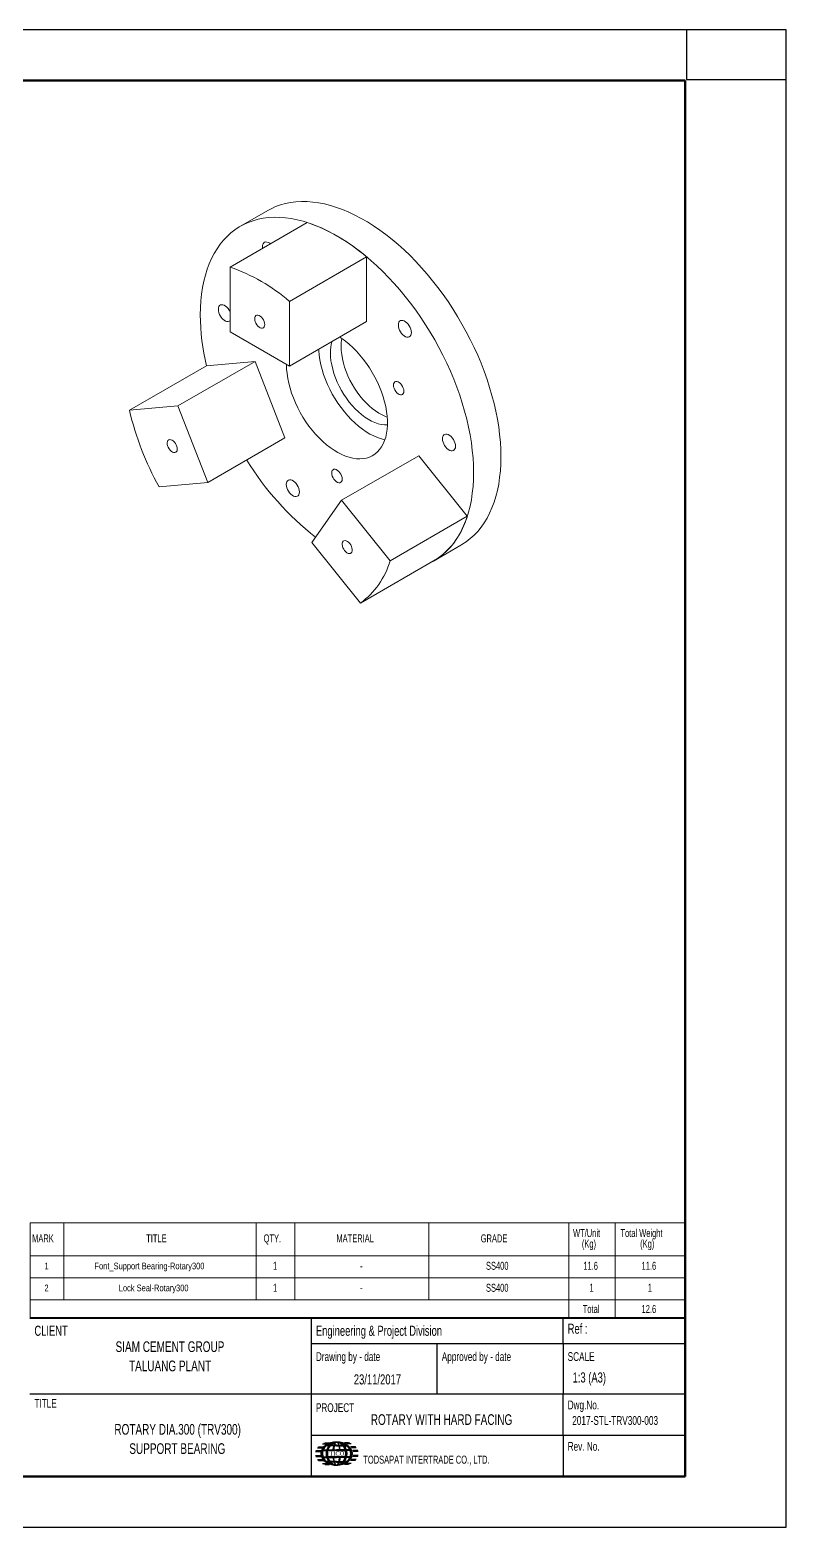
# Model space of a CAD drawing. Header units: millimetres. Extents: x -616 to 644, y -250 to 641.
# Drawn here: x 194 to 644, y -250 to 641 of the extents above; entities that cross this region are included whole.
import ezdxf

# ---------------------------------------------------------------- set-up
doc = ezdxf.new("R2010")
doc.units = ezdxf.units.MM
doc.header["$LTSCALE"] = 12
doc.header["$MEASUREMENT"] = 0
doc.linetypes.add('SLD-Solid', pattern=[0])
doc.layers.get('0').update_dxf_attribs({"color": 6})
for name, color, linetype in [('Frame', 7, 'Continuous'), ('Frame-title', 6, 'Continuous'), ('Layer1', 5, 'Continuous'), ('Layer2', 1, 'Continuous'), ('SLD-0', 8, 'SLD-Solid'), ('text', 4, 'Continuous'), ('text-title', 7, 'Continuous')]:
    doc.layers.add(name, color=color, linetype=linetype)
doc.styles.add('SLDTEXTSTYLE1', font='TXT', dxfattribs={"width": 0.695402})
doc.styles.add('SLDTEXTSTYLE2', font='TXT', dxfattribs={"width": 0.7})
doc.styles.get("Standard").update_dxf_attribs({"font": 'romans.shx'})

# ---------------------------------------------------------------- blocks, each defined once
blk = doc.blocks.new('A$C423238B9')
at = {"layer": 'Layer1'}
for p, q in [((10.2, 29), (17, 29)), ((10.2, 23.5), (17, 23.5)), ((10.3, 29.7), (17.2, 29.7)), ((10.3, 22.8), (17.2, 22.8)), ((10.6, 30.4), (17.4, 30.4)), ((10.6, 22), (17.4, 22)), ((12.8, 34.5), (19.6, 34.5)), ((13.4, 35.1), (20.1, 35.1)), ((14, 35.9), (20.8, 35.9)), ((20, 40.1), (26.3, 40.1)), ((21.7, 40.8), (27.8, 40.8)), ((23.8, 41.5), (29.5, 41.5)), ((56.4, 41.5), (50.7, 41.5)), ((58.5, 40.8), (52.4, 40.8)), ((60.2, 40.1), (53.9, 40.1)), ((66.2, 35.9), (59.4, 35.9)), ((66.9, 35.1), (60.1, 35.1)), ((67.4, 34.5), (60.6, 34.5)), ((69.6, 30.4), (62.8, 30.4)), ((69.6, 22), (62.8, 22)), ((69.9, 29.7), (63, 29.7)), ((69.9, 22.8), (63, 22.8)), ((70, 29), (63.2, 29)), ((70, 23.5), (63.2, 23.5)), ((12.8, 18), (19.6, 18)), ((13.4, 17.3), (20.1, 17.3)), ((14, 16.5), (20.8, 16.5)), ((20, 12.3), (26.3, 12.3)), ((21.7, 11.6), (27.8, 11.6)), ((23.8, 10.9), (29.5, 10.9)), ((56.4, 10.9), (50.7, 10.9)), ((58.5, 11.6), (52.4, 11.6)), ((60.2, 12.3), (53.9, 12.3)), ((66.2, 16.5), (59.4, 16.5)), ((66.9, 17.3), (60.1, 17.3)), ((67.4, 18), (60.6, 18))]:
    blk.add_line(p, q, dxfattribs=at)
at = {"layer": 'Layer2'}
for p, q in [((20.5, 30.7), (25.9, 30.7)), ((20.5, 21.7), (25.9, 21.7)), ((20.8, 31.5), (26.1, 31.5)), ((29.2, 37.3), (25.1, 37.3)), ((29.9, 38.1), (26, 38.1)), ((39.7, 30.7), (27.4, 30.7)), ((39.7, 21.7), (27.4, 21.7)), ((27.4, 21.7), (39.7, 21.7)), ((27.6, 31.5), (34.9, 31.5)), ((36, 37.3), (30.3, 37.3)), ((36.2, 38.1), (30.9, 38.1)), ((35.7, 31.5), (39.7, 31.5)), ((39.7, 37.3), (36.5, 37.3)), ((39.7, 38.1), (36.7, 38.1)), ((39.7, 38.1), (42.7, 38.1)), ((39.7, 37.3), (42.9, 37.3)), ((43.8, 31.5), (39.7, 31.5)), ((39.7, 30.7), (52.1, 30.7)), ((39.7, 21.7), (52.1, 21.7)), ((52.1, 21.7), (39.7, 21.7)), ((43.3, 38.1), (48.6, 38.1)), ((43.5, 37.3), (49.1, 37.3)), ((51.9, 31.5), (44.6, 31.5)), ((49.6, 38.1), (53.5, 38.1)), ((50.2, 37.3), (54.4, 37.3)), ((58.7, 31.5), (53.3, 31.5)), ((59, 30.7), (53.5, 30.7)), ((59, 21.7), (53.5, 21.7)), ((20.8, 20.9), (26.1, 20.9)), ((29.2, 15.1), (25.1, 15.1)), ((29.9, 14.3), (26, 14.3)), ((27.6, 20.9), (34.9, 20.9)), ((36, 15.1), (30.3, 15.1)), ((36.2, 14.3), (30.9, 14.3)), ((35.7, 20.9), (39.7, 20.9)), ((39.7, 15.1), (36.5, 15.1)), ((39.7, 14.3), (36.7, 14.3)), ((43.8, 20.9), (39.7, 20.9)), ((39.7, 15.1), (42.9, 15.1)), ((39.7, 14.3), (42.7, 14.3)), ((43.3, 14.3), (48.6, 14.3)), ((43.5, 15.1), (49.1, 15.1)), ((51.9, 20.9), (44.6, 20.9)), ((49.6, 14.3), (53.5, 14.3)), ((50.2, 15.1), (54.4, 15.1)), ((58.7, 20.9), (53.3, 20.9))]:
    blk.add_line(p, q, dxfattribs=at)
for major_axis, ratio, start_param, end_param in [((-20, 0), 0.81474, 9.753125299455156, 16.03631060663474), ((-20, 0), 0.81474, 10.239118, 16.522303), ((0, 16.3), 0.879437, 11.323922, 17.607107), ((0, 16.3), 0.879437, 10.7148782070303, 16.99806351420989), ((0, 16.3), 0.879437, 11.8099142296908, 18.09309953687039), ((-0.1, 16.3), 0.262552, 0.065545, 0.753571), ((0, -16.3), 0.314277, 2.385136, 3.069213), ((0, 16.3), 0.879437, 7.573286, 8.134678), ((0, 16.3), 0.879437, 7.103736, 7.525634), ((-0.1, 16.3), 0.262552, 0.817837, 1.240529), ((0, -16.3), 0.314277, 1.899144, 2.321042), ((-20, 0), 0.81474, 9.144082, 9.705474), ((20, 0), 0.81474, 10.239118, 10.995574), ((0, 16.3), 0.879437, 8.182329, 8.604227), ((0, 16.3), 0.879437, 2.385136, 3.141593), ((0, 16.3), 0.314277, 1.899144, 2.321042), ((0, 16.3), 0.314277, 2.385136, 3.069213), ((0.1, -16.3), 0.262552, 0.065545, 0.753571), ((0.1, -16.3), 0.262552, 0.817837, 1.240529), ((0, 16.3), 0.879437, 10.245329, 10.667227), ((-20, 0), 0.81474, 8.674533, 9.096431)]:
    blk.add_ellipse((39.7, 26.2), major_axis=major_axis, ratio=ratio, start_param=start_param, end_param=end_param, dxfattribs=at)
at = {"layer": 'Layer2', "extrusion": (0, 0, -1)}
blk.add_ellipse((39.7, 26.2), major_axis=(-22.2, 0), ratio=0.733333, dxfattribs=at)
for major_axis, ratio, start_param, end_param in [((0, 16.3), 0.787941, 7.573286, 13.856471), ((0, 16.3), 0.787941, 7.573286, 13.856471), ((0, 16.3), 0.787941, 5.526729, 11.809914), ((0, 16.3), 0.787941, 7.103736389987955, 13.38692169716754), ((0, 16.3), 0.787941, 7.103736389987955, 13.38692169716754), ((20, 0), 0.81474, 10.239118, 10.995574), ((0, -16.3), 0.314277, 2.385136, 3.069213), ((0.1, 16.3), 0.262552, 0.065545, 0.753571), ((20, 0), 0.81474, 9.144082, 9.705474), ((20, 0), 0.81474, 9.753125, 10.175023), ((0, 16.3), 0.787941, 10.714878, 11.27627), ((0, 16.3), 0.787941, 10.714878, 11.27627), ((0, 16.3), 0.787941, 11.323922, 11.74582), ((0, -16.3), 0.314277, 1.899144, 2.321042), ((0.1, 16.3), 0.262552, 0.817837, 1.240529), ((20, 0), 0.81474, 8.674533, 9.096431), ((0, 16.3), 0.787941, 10.245329, 10.667227), ((0, 16.3), 0.787941, 10.245329, 10.667227), ((0, 16.3), 0.787941, 8.668322, 10.181234), ((0, 16.3), 0.787941, 8.668322, 10.181234), ((-0.1, -16.3), 0.262552, 0.817837, 1.240529), ((-0.1, -16.3), 0.262552, 0.065545, 0.753571), ((-20, 0), 0.81474, 10.239118, 10.995574), ((0, 16.3), 0.314277, 2.385136, 3.069213), ((0, 16.3), 0.314277, 1.899144, 2.321042), ((0, 16.3), 0.787941, 8.182329, 8.604227), ((0, 16.3), 0.787941, 8.182329, 8.604227)]:
    blk.add_ellipse((39.7, 26.2), major_axis=major_axis, ratio=ratio, start_param=start_param, end_param=end_param, dxfattribs=at)
at = {"layer": 'text', "color": 5, "insert": (40.1, 26.3), "char_height": 5.933, "attachment_point": 5}
blk.add_mtext('{\\fTimes New Roman|b0|i0|c0|p18;TICO}', dxfattribs=at)
blk = doc.blocks.new('SW_NOTE_50')
at = {"color": 0, "linetype": 'Continuous', "lineweight": 0, "char_height": 2.1167, "attachment_point": 2, "style": 'SLDTEXTSTYLE2'}
for s, insert in [('SIAM CEMENT GROUP', (11.38, 2.73)), ('TALUANG PLANT', (11.4, -1.09))]:
    blk.add_mtext(s, dxfattribs=dict(at, insert=insert))
blk = doc.blocks.new('SW_TABLEANNOTATION_6')
at = {"color": 0, "linetype": 'SLD-Solid', "lineweight": 0}
for p, q in [((0, 0), (0, -18.85)), ((130.02, 0), (0, 0)), ((6.7, 0), (6.7, -6.54)), ((44.84, 0), (44.84, -6.54)), ((52.54, 0), (52.54, -6.54)), ((79.12, 0), (79.12, -6.54)), ((106.9, 0), (106.9, -6.54)), ((116.07, 0), (116.07, -6.54)), ((130.02, -18.85), (130.02, 0)), ((0, -6.54), (130.02, -6.54)), ((6.7, -6.54), (6.7, -15.24)), ((44.84, -6.54), (44.84, -15.24)), ((52.54, -6.54), (52.54, -15.24)), ((79.12, -6.54), (79.12, -15.24)), ((106.9, -6.54), (106.9, -18.85)), ((116.07, -6.54), (116.07, -18.85)), ((0, -10.89), (130.02, -10.89)), ((0, -15.24), (130.02, -15.24)), ((0, -18.85), (130.02, -18.85))]:
    blk.add_line(p, q, dxfattribs=at)
at = {"color": 0, "linetype": 'Continuous', "lineweight": 0, "attachment_point": 1, "style": 'SLDTEXTSTYLE2'}
for s, insert, char_height in [('MARK', (0.42, -2.28), 1.587), ('TITLE', (23.05, -2.28), 1.587), ('QTY.', (46.34, -2.28), 1.587), ('MATERIAL', (60.78, -2.28), 1.587), ('GRADE', (89.4, -2.28), 1.587), ('WT/Unit', (107.72, -1.22), 1.587), ('Total Weight', (117.13, -1.22), 1.5875), ('(Kg)', (109.47, -3.34), 1.587), ('(Kg)', (121.03, -3.34), 1.587), ('1', (2.87, -7.89), 1.32), ('Font_Support Bearing-Rotary300', (12.79, -7.89), 1.3229), ('1', (48.2, -7.72), 1.59), ('-', (65.46, -7.72), 1.59), ('SS400', (90.45, -7.72), 1.587), ('11.6', (109.76, -7.72), 1.587), ('11.6', (121.32, -7.72), 1.587), ('2', (2.87, -12.24), 1.32), ('Lock Seal-Rotary300', (17.61, -12.24), 1.3229), ('1', (48.2, -12.08), 1.59), ('-', (65.46, -12.08), 1.59), ('SS400', (90.45, -12.08), 1.587), ('1', (110.99, -12.08), 1.59), ('1', (122.55, -12.08), 1.59), ('Total', (109.65, -16.29), 1.587), ('12.6', (121.32, -16.29), 1.587)]:
    blk.add_mtext(s, dxfattribs=dict(at, insert=insert, char_height=char_height))

msp = doc.modelspace()

# ---------------------------------------------------------------- linework, layer by layer
at = {"color": 7, "linetype": 'SLD-Solid', "lineweight": 15}
for p, q in [((313.027, 499.448), (358.989, 525.981)), ((335.435, 533.104), (319.171, 523.715)), ((313.027, 499.448), (313.027, 460.866)), ((348.382, 479.038), (394.344, 505.571)), ((394.344, 466.989), (394.344, 505.571)), ((348.382, 440.456), (348.382, 479.038)), ((348.382, 440.456), (394.344, 466.989)), ((313.027, 460.866), (348.382, 440.456)), ((253.127, 414.221), (299.089, 440.754)), ((282.062, 416.808), (328.024, 443.341)), ((328.024, 443.341), (299.089, 440.754)), ((345.701, 397.779), (328.024, 443.341)), ((282.062, 416.808), (253.127, 414.221)), ((299.739, 371.246), (282.062, 416.808)), ((299.739, 371.246), (345.701, 397.779)), ((379.348, 360.646), (425.31, 387.179)), ((454.244, 351.185), (425.31, 387.179)), ((270.805, 368.659), (299.739, 371.246)), ((379.348, 360.646), (361.67, 335.494)), ((408.282, 324.652), (379.348, 360.646)), ((408.282, 324.652), (454.244, 351.185)), ((361.67, 335.494), (390.605, 299.5)), ((434.162, 324.524), (450.425, 333.912)), ((390.605, 299.5), (436.567, 326.033))]:
    msp.add_line(p, q, dxfattribs=at)
at = {"color": 7, "linetype": 'SLD-Solid', "lineweight": 15, "flags": 128}
for points in [[(335.435, 533.104), (337.427, 534.177), (340.189, 535.428), (343.061, 536.468), (346.036, 537.295), (349.108, 537.906), (352.272, 538.302), (355.519, 538.479), (358.844, 538.44), (362.239, 538.183), (365.699, 537.709), (369.214, 537.019), (372.779, 536.114), (376.386, 534.997), (380.027, 533.67), (383.694, 532.134), (387.381, 530.395), (391.079, 528.455), (394.781, 526.317), (398.479, 523.988), (402.166, 521.471), (405.834, 518.771), (409.475, 515.895), (413.081, 512.848), (416.646, 509.637), (420.162, 506.268), (423.621, 502.748), (427.016, 499.085), (430.341, 495.285), (433.589, 491.358), (436.752, 487.311), (439.824, 483.152), (442.799, 478.89), (445.671, 474.535), (448.434, 470.094), (451.081, 465.577), (453.608, 460.994), (456.009, 456.354), (458.279, 451.667), (460.414, 446.942), (462.409, 442.189), (464.26, 437.418), (465.963, 432.639), (467.515, 427.862), (468.913, 423.096), (470.152, 418.352), (471.232, 413.64), (472.149, 408.969), (472.903, 404.348), (473.49, 399.788), (473.911, 395.298), (474.163, 390.887), (474.247, 386.565), (474.163, 382.339), (473.911, 378.22), (473.49, 374.216), (472.903, 370.334), (472.149, 366.583), (471.232, 362.971), (470.152, 359.505), (468.913, 356.193), (467.515, 353.04), (465.963, 350.055), (464.26, 347.242), (462.409, 344.609), (460.414, 342.159), (458.279, 339.899), (456.009, 337.833), (453.608, 335.965), (451.081, 334.3), (450.425, 333.912)], [(295.349, 471.063), (295.434, 475.288), (295.686, 479.407), (296.107, 483.412), (296.694, 487.294), (297.447, 491.044), (298.365, 494.657), (299.445, 498.122), (300.684, 501.435), (302.082, 504.587), (303.633, 507.573), (305.337, 510.385), (307.188, 513.019), (309.183, 515.468), (311.318, 517.728), (313.588, 519.795), (315.989, 521.662), (318.516, 523.328), (321.163, 524.788), (323.926, 526.039), (326.798, 527.079), (329.773, 527.906), (332.845, 528.518), (336.008, 528.913), (339.255, 529.091), (342.58, 529.051), (345.976, 528.794), (349.435, 528.32), (352.951, 527.63), (356.516, 526.726), (360.122, 525.608), (363.763, 524.281), (367.431, 522.746), (371.117, 521.006), (374.816, 519.066), (378.518, 516.929), (382.216, 514.599), (385.903, 512.082), (389.57, 509.383), (393.211, 506.507), (396.818, 503.46), (400.383, 500.248), (403.898, 496.879), (407.357, 493.359), (410.753, 489.696), (414.078, 485.897), (417.325, 481.969), (420.488, 477.922), (423.561, 473.763), (426.536, 469.502), (429.408, 465.146), (432.17, 460.705), (434.817, 456.188), (437.344, 451.605), (439.745, 446.965), (442.016, 442.278), (444.151, 437.553), (446.146, 432.8), (447.997, 428.029), (449.7, 423.25), (451.252, 418.473), (452.649, 413.708), (453.889, 408.964), (454.969, 404.251), (455.886, 399.58), (456.639, 394.959), (457.227, 390.4), (457.647, 385.909), (457.9, 381.498), (457.984, 377.176), (457.9, 372.951), (457.647, 368.831), (457.227, 364.827), (456.639, 360.945), (455.886, 357.194), (454.969, 353.582), (453.889, 350.116), (452.649, 346.804), (451.252, 343.652), (449.7, 340.666), (447.997, 337.854), (446.146, 335.22), (444.151, 332.77), (442.016, 330.51), (439.745, 328.444), (437.344, 326.576), (434.817, 324.911), (432.17, 323.451), (431.653, 323.196)], [(337.062, 513.323), (336.646, 513.64), (335.833, 514.11), (335.038, 514.374), (334.295, 514.421), (333.637, 514.248), (333.093, 513.865), (332.687, 513.286), (332.436, 512.538), (332.351, 511.654), (332.436, 510.671), (332.439, 510.654)], [(313.027, 473.12), (312.595, 473.898), (311.937, 474.83), (311.194, 475.641), (310.399, 476.295), (309.586, 476.764), (308.79, 477.028), (308.048, 477.075), (307.39, 476.903), (306.846, 476.519), (306.439, 475.941), (306.188, 475.193), (306.103, 474.308), (306.188, 473.326), (306.439, 472.288), (306.846, 471.24), (307.39, 470.228), (308.048, 469.297), (308.79, 468.486), (309.586, 467.832), (310.399, 467.362), (311.194, 467.098), (311.937, 467.051), (312.595, 467.224), (313.027, 467.503)], [(333.71, 465.257), (333.623, 466.138), (333.366, 467.069), (332.954, 467.995), (332.412, 468.863), (331.77, 469.622), (331.067, 470.228), (330.343, 470.646), (329.639, 470.852), (328.998, 470.834), (328.455, 470.592), (328.044, 470.141), (327.787, 469.507), (327.7, 468.727), (327.787, 467.846), (328.044, 466.916), (328.455, 465.989), (328.998, 465.122), (329.639, 464.363), (330.343, 463.756), (331.067, 463.338), (331.77, 463.132), (332.412, 463.151), (332.954, 463.392), (333.366, 463.843), (333.623, 464.477), (333.71, 465.257)], [(420.983, 460.488), (420.898, 461.47), (420.647, 462.508), (420.24, 463.556), (419.696, 464.568), (419.038, 465.499), (418.296, 466.31), (417.5, 466.964), (416.687, 467.434), (415.892, 467.698), (415.149, 467.744), (414.491, 467.572), (413.947, 467.189), (413.541, 466.61), (413.29, 465.862), (413.205, 464.978), (413.29, 463.995), (413.541, 462.957), (413.947, 461.909), (414.491, 460.897), (415.149, 459.966), (415.892, 459.155), (416.687, 458.501), (417.5, 458.032), (418.296, 457.768), (419.038, 457.721), (419.696, 457.893), (420.24, 458.277), (420.647, 458.855), (420.898, 459.603), (420.983, 460.488)], [(378.383, 457.775), (379.506, 457.028), (381.761, 455.38), (383.986, 453.552), (386.169, 451.556), (388.298, 449.403), (390.361, 447.105), (392.345, 444.675), (394.239, 442.128), (396.032, 439.477), (397.715, 436.738), (399.277, 433.928), (400.709, 431.061), (402.004, 428.154), (403.153, 425.224), (404.151, 422.288), (404.992, 419.362), (405.67, 416.464), (406.182, 413.609), (406.525, 410.815), (406.697, 408.096), (406.697, 405.47), (406.525, 402.95), (406.182, 400.552), (405.67, 398.289), (404.992, 396.173), (404.151, 394.218), (403.153, 392.434), (402.004, 390.831), (400.709, 389.419), (399.277, 388.206), (397.715, 387.199), (396.032, 386.403), (394.239, 385.823), (392.345, 385.462), (390.361, 385.323), (388.298, 385.406), (386.169, 385.711), (383.986, 386.236), (381.761, 386.978), (379.506, 387.932), (377.235, 389.094), (374.961, 390.457), (372.697, 392.012), (370.456, 393.751), (368.25, 395.664), (366.092, 397.741), (363.995, 399.968), (361.97, 402.333), (360.03, 404.824), (358.185, 407.425), (356.446, 410.121), (354.822, 412.898), (353.324, 415.739), (351.959, 418.628), (350.736, 421.548), (349.662, 424.483), (348.742, 427.416), (347.982, 430.33), (347.386, 433.209), (346.958, 436.036), (346.701, 438.794), (346.615, 441.468), (346.615, 441.468)], [(405.197, 396.745), (403.078, 397.258), (400.853, 397.999), (398.598, 398.954), (396.327, 400.116), (394.053, 401.478), (391.789, 403.034), (389.548, 404.773), (387.342, 406.686), (385.184, 408.762), (383.087, 410.989), (381.062, 413.355), (379.122, 415.845), (377.277, 418.446), (375.537, 421.143), (373.914, 423.919), (372.416, 426.76), (371.051, 429.649), (369.828, 432.57), (368.754, 435.505), (367.834, 438.438), (367.074, 441.352), (366.478, 444.231), (366.05, 447.057), (365.793, 449.815), (365.755, 450.485)], [(406.698, 405.488), (406.673, 405.487), (404.895, 405.516), (403.048, 405.766), (401.147, 406.232), (399.207, 406.913), (397.241, 407.803), (395.264, 408.895), (393.291, 410.181), (391.336, 411.653), (389.414, 413.298), (387.538, 415.105), (385.724, 417.06), (383.984, 419.149), (382.331, 421.356), (380.777, 423.666), (379.335, 426.06), (378.014, 428.522), (376.824, 431.033), (375.775, 433.574), (374.873, 436.127), (374.126, 438.672), (373.539, 441.191), (373.117, 443.666), (372.863, 446.077), (372.778, 448.408)], [(406.578, 410.209), (405.571, 410.587), (403.605, 411.477), (401.628, 412.569), (399.655, 413.855), (397.7, 415.326), (395.778, 416.972), (393.902, 418.778), (392.088, 420.734), (390.348, 422.823), (388.695, 425.03), (387.141, 427.34), (385.699, 429.734), (384.378, 432.196), (383.188, 434.707), (382.139, 437.248), (381.237, 439.8), (380.49, 442.346), (379.903, 444.865), (379.481, 447.34), (379.227, 449.751), (379.142, 452.081)], [(416.52, 425.609), (416.43, 426.521), (416.164, 427.484), (415.738, 428.443), (415.176, 429.341), (414.512, 430.127), (413.784, 430.755), (413.034, 431.188), (412.306, 431.401), (411.642, 431.382), (411.08, 431.132), (410.654, 430.665), (410.388, 430.008), (410.298, 429.201), (410.388, 428.289), (410.654, 427.325), (411.08, 426.367), (411.642, 425.468), (412.306, 424.682), (413.034, 424.055), (413.784, 423.622), (414.512, 423.408), (415.176, 423.428), (415.738, 423.678), (416.164, 424.145), (416.43, 424.801), (416.52, 425.609)], [(277.151, 396.805), (276.571, 396.636), (276.113, 396.253), (275.803, 395.676), (275.658, 394.94), (275.687, 394.088), (275.888, 393.168), (276.251, 392.234), (276.752, 391.341), (277.365, 390.54), (278.052, 389.879), (278.774, 389.395), (279.489, 389.116), (280.156, 389.059), (280.735, 389.227), (281.193, 389.611), (281.504, 390.187), (281.649, 390.923), (281.619, 391.776), (281.418, 392.696), (281.056, 393.63), (280.554, 394.523), (279.941, 395.323), (279.254, 395.985), (278.532, 396.469), (277.817, 396.748), (277.151, 396.805)], [(447.23, 392.838), (447.145, 393.82), (446.894, 394.858), (446.487, 395.906), (445.943, 396.918), (445.286, 397.849), (444.543, 398.66), (443.748, 399.314), (442.935, 399.784), (442.139, 400.048), (441.397, 400.094), (440.739, 399.922), (440.195, 399.539), (439.788, 398.96), (439.537, 398.212), (439.452, 397.328), (439.537, 396.345), (439.788, 395.307), (440.195, 394.259), (440.739, 393.247), (441.397, 392.316), (442.139, 391.505), (442.935, 390.851), (443.748, 390.382), (444.543, 390.118), (445.286, 390.071), (445.943, 390.243), (446.487, 390.627), (446.894, 391.205), (447.145, 391.953), (447.23, 392.838)], [(379.778, 373.331), (379.688, 374.243), (379.422, 375.206), (378.996, 376.165), (378.434, 377.063), (377.77, 377.849), (377.042, 378.477), (376.292, 378.91), (375.563, 379.123), (374.899, 379.104), (374.338, 378.854), (373.912, 378.387), (373.646, 377.731), (373.555, 376.923), (373.646, 376.011), (373.912, 375.048), (374.338, 374.089), (374.899, 373.19), (375.563, 372.405), (376.292, 371.777), (377.042, 371.344), (377.77, 371.131), (378.434, 371.15), (378.996, 371.4), (379.422, 371.867), (379.688, 372.523), (379.778, 373.331)], [(354.308, 365.622), (354.223, 366.605), (353.972, 367.642), (353.566, 368.69), (353.022, 369.702), (352.364, 370.634), (351.621, 371.444), (350.826, 372.099), (350.013, 372.568), (349.217, 372.832), (348.475, 372.879), (347.817, 372.707), (347.273, 372.323), (346.866, 371.745), (346.615, 370.997), (346.53, 370.112), (346.615, 369.129), (346.866, 368.091), (347.273, 367.043), (347.817, 366.032), (348.475, 365.1), (349.217, 364.289), (350.013, 363.635), (350.826, 363.166), (351.621, 362.902), (352.364, 362.855), (353.022, 363.027), (353.566, 363.411), (353.972, 363.989), (354.223, 364.737), (354.308, 365.622)], [(381.254, 330.696), (381.92, 329.984), (382.635, 329.437), (383.358, 329.087), (384.045, 328.955), (384.657, 329.049), (385.159, 329.363), (385.521, 329.878), (385.723, 330.565), (385.752, 331.384), (385.607, 332.288), (385.296, 333.223), (384.838, 334.135), (384.259, 334.972), (383.593, 335.685), (382.877, 336.232), (382.155, 336.582), (381.468, 336.713), (380.856, 336.62), (380.354, 336.306), (379.992, 335.791), (379.79, 335.103), (379.761, 334.284), (379.906, 333.381), (380.216, 332.446), (380.675, 331.533), (381.254, 330.696)]]:
    msp.add_lwpolyline(points, dxfattribs=at)
at = {"color": 7, "linetype": 'SLD-Solid', "lineweight": 15}
for centre, radius, start, end in [((323.983, 424.515), 107.334, 49.03994, 70.965436), ((278.021, 397.982), 107.334, 49.03994, 70.965436), ((427.672, 472.005), 132.326, 180.408059, 193.660421), ((396.962, 448.707), 24.186, 164.862084, 180.708414), ((404.97, 452.246), 25.829, 169.442471, 180.364663), ((432.452, 457.586), 184.493, 193.594603, 208.816757), ((470.882, 475.456), 173.588, 211.544316, 231.970057), ((408.843, 364.306), 47.259, 305.917889, 343.880768), ((362.881, 337.773), 47.259, 305.917889, 343.880768)]:
    msp.add_arc(centre, radius, start, end, dxfattribs=at)
at = {"layer": 'Frame', "color": 179}
for p, q in [((584.65, 640.594), (584.65, 611.194)), ((584.65, 611.194), (643.925, 611.194))]:
    msp.add_line(p, q, dxfattribs=at)
at = {"layer": 'Frame-title', "color": 179}
for p, q in [((643.925, 640.594), (-616.075, 640.594)), ((643.925, -250.406), (643.925, 640.594)), ((-616.075, -250.406), (643.925, -250.406))]:
    msp.add_line(p, q, dxfattribs=at)
at = {"layer": 'Frame-title', "lineweight": 60}
for p, q in [((583.925, 610.594), (-556.075, 610.594)), ((583.925, -220.406), (583.925, 610.594)), ((-556.075, -220.406), (583.925, -220.406))]:
    msp.add_line(p, q, dxfattribs=at)
at = {"layer": 'Frame-title', "color": 6, "lineweight": 40}
msp.add_line((583.925, -126.121), (193.925, -126.121), dxfattribs=at)
at = {"layer": 'Frame-title', "color": 5}
for p, q in [((361.435, -171.121), (361.435, -126.121)), ((511.268, -141.121), (511.268, -126.121)), ((361.435, -141.121), (583.925, -141.121)), ((436.352, -171.121), (436.352, -141.121)), ((511.268, -141.121), (511.268, -171.121)), ((193.925, -171.121), (583.925, -171.121)), ((361.435, -220.406), (361.435, -171.121)), ((361.435, -171.121), (583.925, -171.121)), ((511.268, -195.763), (511.268, -171.121)), ((361.435, -195.763), (583.925, -195.763)), ((511.268, -195.763), (511.268, -220.406))]:
    msp.add_line(p, q, dxfattribs=at)

# ---------------------------------------------------------------- block references
at = {"color": 7, "linetype": 'Continuous', "lineweight": 0, "xscale": 3, "yscale": 3, "zscale": 3}
for name, p in [('SW_TABLEANNOTATION_6', (194.01, -69.378)), ('SW_NOTE_50', (243.152, -148.066))]:
    msp.add_blockref(name, p, dxfattribs=at)
at = {"color": 7, "linetype": 'Continuous', "xscale": 0.4222109374895808, "yscale": 0.4222109374895808, "zscale": 0.4222109374895808}
msp.add_blockref('A$C423238B9', (359.691, -217.763), dxfattribs=at)

# ---------------------------------------------------------------- texts
at = {"color": 7, "linetype": 'Continuous', "lineweight": 0, "style": 'SLDTEXTSTYLE2'}
for s, insert, char_height, attachment_point in [('23/11/2017', (400.754, -159.52), 6, 2), ('ROTARY WITH HARD FACING', (396.803, -183.279), 6.35, 1), ('2017-STL-TRV300-003', (516.679, -184.348), 5.25, 1)]:
    msp.add_mtext(s, dxfattribs=dict(at, insert=insert, char_height=char_height, attachment_point=attachment_point))
at = {"color": 0, "linetype": 'Continuous', "lineweight": 0, "char_height": 6.35, "attachment_point": 2, "style": 'SLDTEXTSTYLE2'}
for s, insert in [('ROTARY DIA.300 (TRV300)', (281.872, -189.073)), ('SUPPORT BEARING', (281.678, -200.54))]:
    msp.add_mtext(s, dxfattribs=dict(at, insert=insert))
at = {"layer": 'SLD-0', "attachment_point": 1, "style": 'SLDTEXTSTYLE1'}
for s, insert, char_height in [('CLIENT', (196.633, -130.578), 6), ('Engineering & Project Division', (364.153, -130.578), 6), ('Ref :', (513.976, -129.347), 6), ('Drawing by - date', (364.143, -146.329), 5.25), ('Approved by - date', (439.059, -146.329), 5.25), ('SCALE', (513.976, -146.329), 5.25), ('TITLE', (196.633, -174.186), 5.25), ('PROJECT', (364.143, -176.72), 5.25), ('Dwg.No.', (513.976, -175.097), 5.25), ('Rev. No.', (513.976, -199.74), 5.25)]:
    msp.add_mtext(s, dxfattribs=dict(at, insert=insert, char_height=char_height))
at = {"layer": 'text', "insert": (516.914, -158.381), "char_height": 6, "attachment_point": 1, "style": 'SLDTEXTSTYLE1'}
msp.add_mtext('1:3 (A3)', dxfattribs=at)
at = {"layer": 'text-title', "insert": (392.345, -207.896), "char_height": 4.8, "attachment_point": 1, "style": 'SLDTEXTSTYLE1'}
msp.add_mtext('TODSAPAT INTERTRADE CO., LTD.', dxfattribs=at)

doc.saveas('drawing.dxf')
